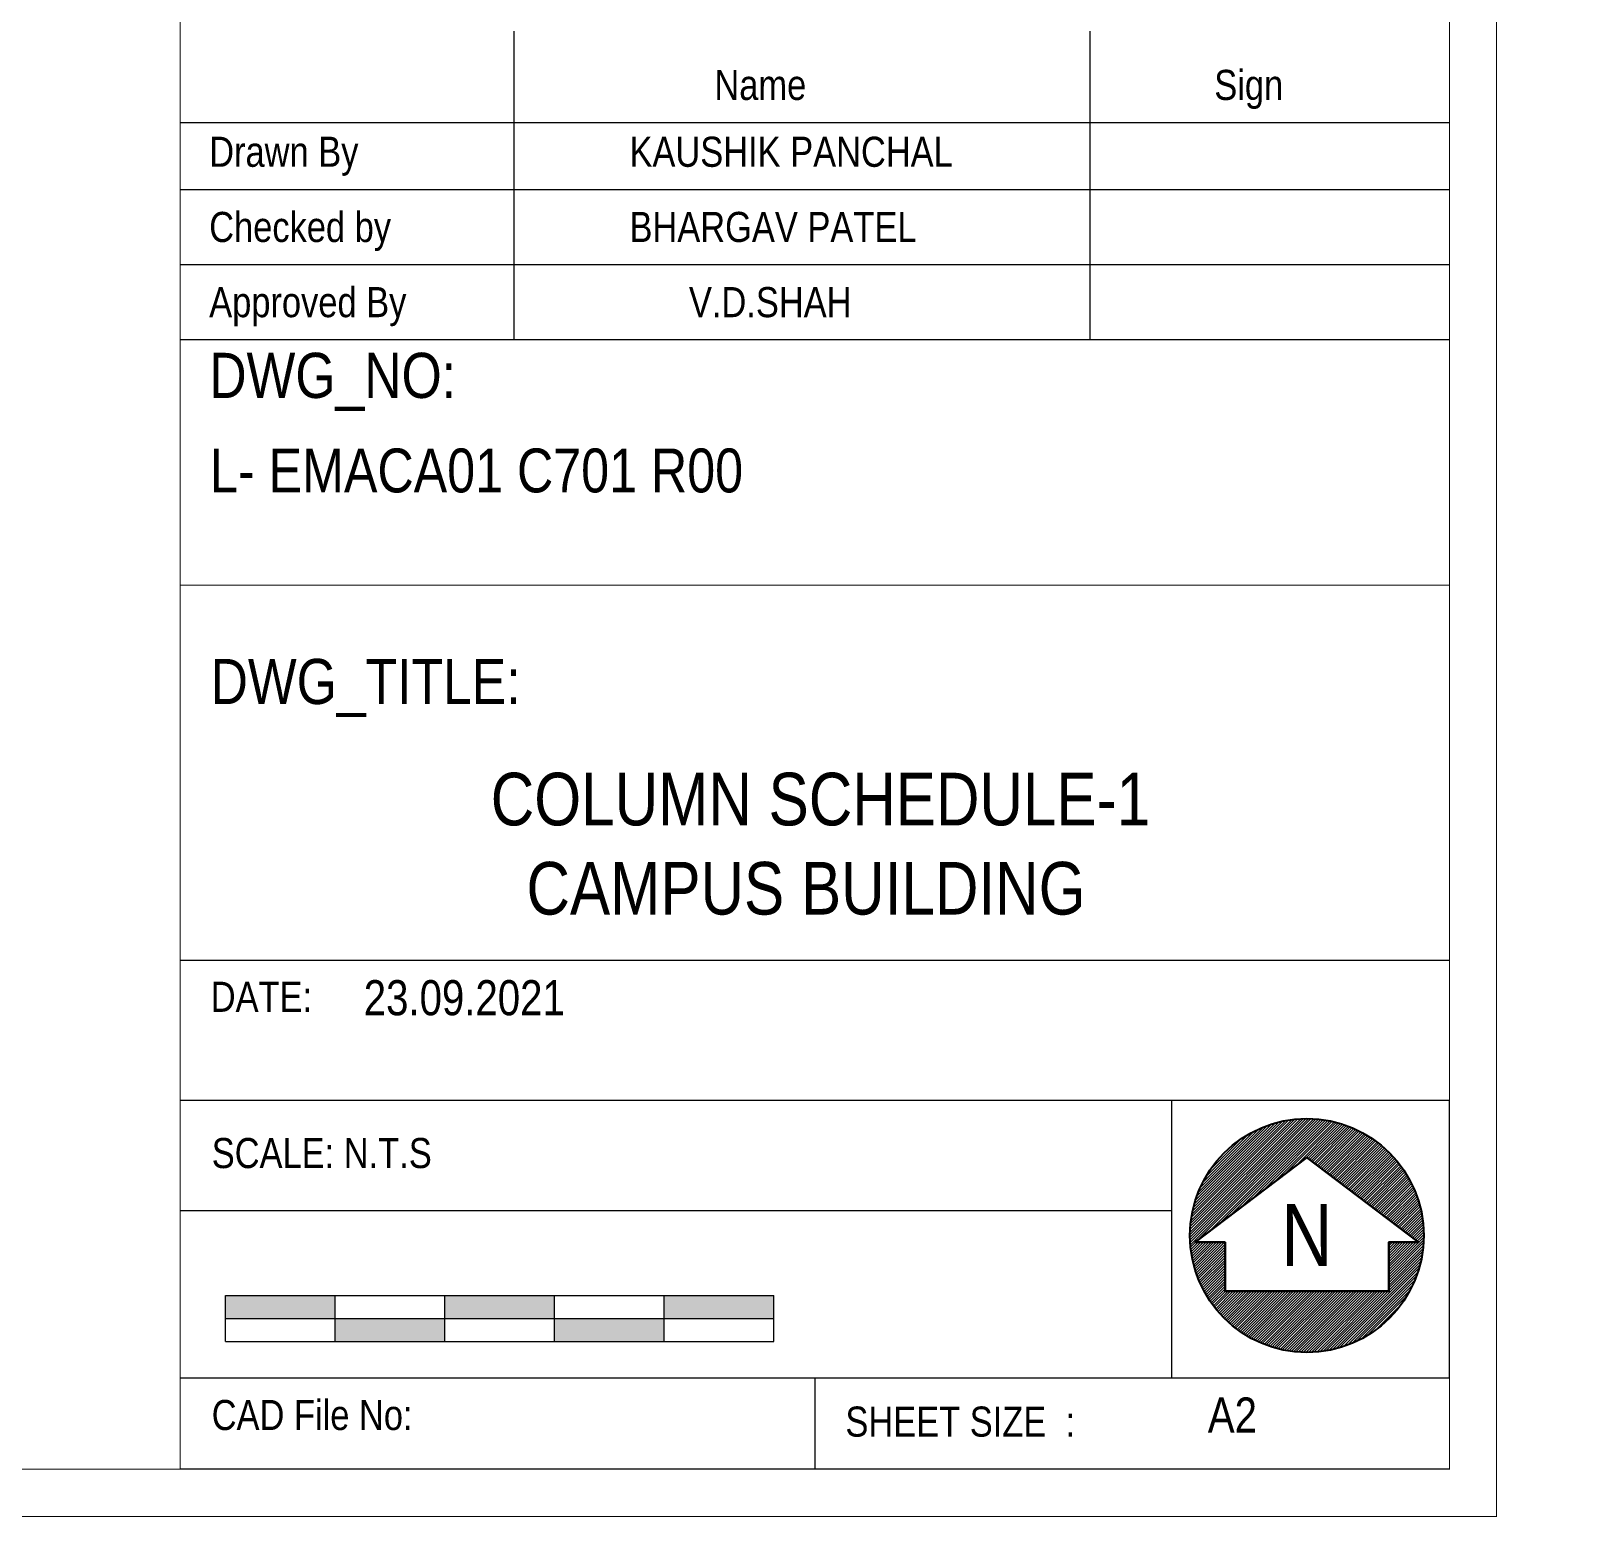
# Model space of a CAD drawing. Header units: millimetres. Extents: x 1112055 to 3390982, y -148532 to 766891.
# Drawn here: x 2217009 to 2231789, y 304999 to 319125 of the extents above; entities that cross this region are included whole.
import ezdxf
from ezdxf.enums import TextEntityAlignment as Align

# ---------------------------------------------------------------- set-up
doc = ezdxf.new("R2010")
doc.units = ezdxf.units.MM
doc.layers.add('B TITLE BLOCK', color=250, linetype='Continuous', lineweight=0)
doc.layers.add('tb text', color=7, linetype='Continuous', lineweight=13)
doc.layers.add('Layer 1', color=7, linetype='Continuous')
doc.styles.add('SWINC', font='swissc.ttf')

msp = doc.modelspace()

# ---------------------------------------------------------------- hatches: boundary and pattern name
at = {"layer": 'Layer 1', "lineweight": 5}
h = msp.add_hatch(dxfattribs=at)
h.set_pattern_fill('ANSI31', color=5, scale=5.559605, style=0)
h.set_pattern_definition([(45, (2165570.02, 300413.369), (-12.4816683, 12.4816683), [])])
edge = h.paths.add_edge_path()
edge.add_arc((2229144.1, 307674.2), 1111.9, 0, 360)
h.paths.add_polyline_path([(2229144.1, 308414.4), (2230206.4, 307610.5), (2229922.4, 307610.5), (2229922.4, 307145), (2228365.8, 307145), (2228365.8, 307610.5), (2228081.8, 307610.5)], flags=16)
at = {"layer": 'tb text'}
for points in [[(2218859.9, 307105.1), (2218859.9, 306886.3), (2219902.8, 306886.3), (2219902.8, 307105.1)], [(2221957.4, 306886.3), (2221988.7, 306886.3), (2221988.7, 307105.1), (2221957.4, 307105.1), (2220945.8, 307105.1), (2220945.8, 306886.3)], [(2224074.5, 306886.3), (2224074.5, 307105.1), (2223031.6, 307105.1), (2223031.6, 306886.3)], [(2220945.8, 306667.5), (2220945.8, 306886.3), (2219902.8, 306886.3), (2219902.8, 306667.5)], [(2221988.7, 306886.3), (2221988.7, 306667.5), (2223031.6, 306667.5), (2223031.6, 306886.3)]]:
    msp.add_hatch(color=256, dxfattribs=at).paths.add_polyline_path(points)

# ---------------------------------------------------------------- linework, layer by layer
at = {"layer": 'B TITLE BLOCK', "color": 250, "lineweight": 0}
for p, q in [((2221603.9, 316190.3), (2221603.9, 319124.6)), ((2227084.5, 316190.3), (2227084.5, 319124.6)), ((2218426.8, 318255.5), (2230500, 318255.5)), ((2218426.8, 318255.5), (2230500, 318255.5)), ((2218426.8, 317620), (2230500, 317620)), ((2218426.8, 317620), (2230500, 317620)), ((2218426.8, 316905.2), (2230500, 316905.2)), ((2218426.8, 316905.2), (2230500, 316905.2)), ((2218426.8, 316905.2), (2230500, 316905.2)), ((2230500, 316190.3), (2218426.4, 316190.3)), ((2230500, 316190.3), (2218426.8, 316190.3)), ((2230499.6, 310289.9), (2218426.7, 310289.9)), ((2218426.6, 308959.5), (2230499.6, 308959.5)), ((2227859.9, 306319.8), (2227859.9, 308959.5)), ((2230499.6, 306319.8), (2230499.6, 308959.5)), ((2227859.9, 307908.2), (2218427.2, 307909.1)), ((2218426.6, 306319.8), (2230499.6, 306319.8)), ((2224463.1, 306319.8), (2224463.1, 305452.4)), ((2230499.6, 305452.4), (2218426.4, 305452.4))]:
    msp.add_line(p, q, dxfattribs=at)
at = {"layer": 'B TITLE BLOCK', "color": 1, "const_width": 10.1}
msp.add_lwpolyline([(2086797.8, 384330.6), (2086797.8, 305004), (2230948.1, 305004), (2230948.1, 384330.6)], close=True, dxfattribs=at)
at = {"layer": 'B TITLE BLOCK', "color": 250, "lineweight": 0, "const_width": 10.1}
for points in [[(2087246.3, 383882.2), (2087246.3, 305452.4), (2230499.6, 305452.4), (2230499.6, 383882.2)], [(2218426.4, 305452.4), (2230499.6, 305452.4), (2230499.6, 383882.2), (2218426.4, 383882.2)], [(2230499.6, 305452.4), (2218426.4, 305452.4), (2218426.4, 328480.4), (2230499.6, 328480.4)], [(2218426.4, 313857.4), (2230499.6, 313857.4), (2230499.6, 305452.4), (2218426.4, 305452.4)]]:
    msp.add_lwpolyline(points, close=True, dxfattribs=at)
at = {"layer": 'Layer 1', "lineweight": 30}
msp.add_lwpolyline([(2229144.1, 308414.4), (2228081.8, 307610.5), (2228365.8, 307610.5), (2228365.8, 307145), (2229922.4, 307145), (2229922.4, 307610.5), (2230206.4, 307610.5)], close=True, dxfattribs=at)
at = {"layer": 'Layer 1'}
msp.add_circle((2229144.1, 307674.2), 1111.9, dxfattribs=at)
at = {"layer": 'tb text'}
for points in [[(2218859.9, 307105.1), (2221957.4, 307105.1), (2224074.5, 307105.1)], [(2218859.9, 306667.5), (2218859.9, 307105.1)], [(2219902.8, 306667.5), (2219902.8, 307105.1)], [(2220945.8, 306667.5), (2220945.8, 307105.1)], [(2221988.7, 306667.5), (2221988.7, 307105.1)], [(2223031.6, 306667.5), (2223031.6, 307105.1)], [(2224074.5, 306667.5), (2224074.5, 307105.1)], [(2218859.9, 306886.3), (2221957.4, 306886.3), (2224074.5, 306886.3)], [(2218859.9, 306667.5), (2221957.4, 306667.5), (2224074.5, 306667.5)]]:
    msp.add_lwpolyline(points, dxfattribs=at)

# ---------------------------------------------------------------- texts
at = {"layer": 'B TITLE BLOCK', "color": 251, "insert": (2511437.2, 309549.3), "char_height": 354.305, "attachment_point": 2, "style": 'SWINC'}
msp.add_mtext_dynamic_manual_height_columns('\\pxsm1,qj;{\\fBankGothic Lt BT|b0|i0|c0|p34;BHOOMI\\P\\ps*,q*;\\fGost|b0|i0|c0|p2;\\H0.8x;- CONSULTANTS -\\C1; }', width=926435.836, gutter_width=0, heights=[130313.8], dxfattribs=at)
at = {"layer": 'tb text', "style": 'SWINC'}
for s, height, p in [('Name', 285.94, (2223509.1, 318470)), ('Sign', 285.94, (2228263.4, 318470)), ('Drawn By', 285.94, (2218703.7, 317834.5)), ('KAUSHIK PANCHAL', 285.944, (2222701.2, 317834.5)), ('Checked by', 285.94, (2218703.7, 317119.6)), ('BHARGAV PATEL', 285.944, (2222701.2, 317119.6)), ('Approved By', 285.944, (2218703.7, 316404.8)), ('V.D.SHAH', 285.94, (2223266.5, 316404.8)), ('L- EMACA01 C701 R00', 417.002, (2218711.5, 314739.1)), ('COLUMN SCHEDULE-1', 500.402, (2221381.6, 311573.2)), ('CAMPUS BUILDING ', 500.402, (2221721.4, 310725.5)), ('23.09.2021', 333.58, (2220173.6, 309768.2))]:
    msp.add_text(s, height=height, dxfattribs=at).set_placement(p)
at = {"layer": 'tb text', "color": 7, "style": 'SWINC'}
for s, height, p in [('DATE: ', 285.92, (2218718.6, 309800.6)), ('SCALE: N.T.S', 285.923, (2218727.9, 308315.2)), ('CAD File No:', 285.923, (2218727.5, 305825)), ('SHEET SIZE  : ', 285.923, (2224755, 305761.9))]:
    msp.add_text(s, height=height, dxfattribs=at).set_placement(p)
msp.add_text('N', height=589.7, dxfattribs=at).set_placement((2229144.8, 307679.5), align=Align.MIDDLE_CENTER)
at = {"layer": 'tb text', "insert": (2228202, 306134.3), "char_height": 333.58, "width": 12694.007, "attachment_point": 1, "style": 'SWINC'}
msp.add_mtext('A2', dxfattribs=at)
at = {"layer": 'tb text', "color": 7, "style": 'SWINC'}
for tag, p, s, height in [('DWG_NO:', (2218704.7, 315637), 'XXX-XXXX-XXX-XXX', 428.916), ('DWG_TITLE:', (2218717.4, 312727), '', 428.9)]:
    msp.add_attdef(tag, p, s, height=height, dxfattribs=at)

doc.saveas('drawing.dxf')
